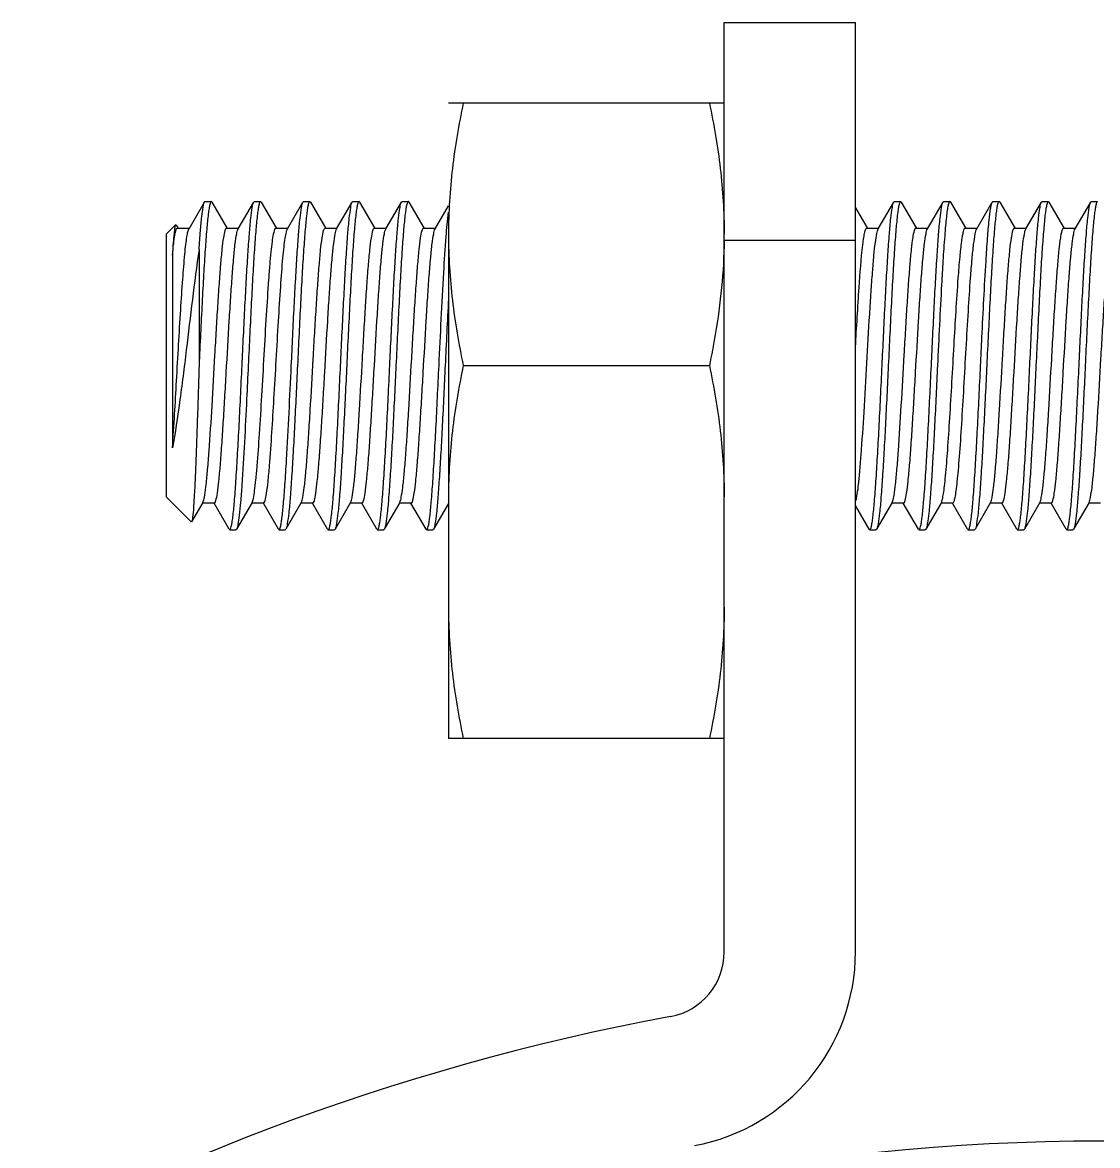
# Model space of a CAD drawing. Extents: x 4995099 to 5303443, y 4627657 to 4889583.
# Drawn here: x 5063888.1 to 5064112.5, y 4737375.1 to 4737609.4 of the extents above; entities that cross this region are included whole.
import ezdxf

# ---------------------------------------------------------------- set-up
doc = ezdxf.new("R2010")
doc.units = 0
doc.header["$LTSCALE"] = 1000
doc.header["$MEASUREMENT"] = 0
doc.layers.get('0').update_dxf_attribs({"color": 4, "linetype": 'CONTINUOUS'})

msp = doc.modelspace()

# ---------------------------------------------------------------- linework, layer by layer
at = {"linetype": 'Continuous'}
for p, q in [((5064034.55, 4737415.46), (5064034.55, 4737609.41)), ((5064034.55, 4737609.41), (5064061.94, 4737609.41)), ((5064061.94, 4737415.46), (5064061.94, 4737609.41)), ((5064034.55, 4737592.6), (5063977.02, 4737592.6)), ((5063922.88, 4737566.37), (5063926.12, 4737571.94)), ((5063926.25, 4737572.06), (5063927.54, 4737572.06)), ((5063927.67, 4737571.94), (5063927.54, 4737572.06)), ((5063927.67, 4737571.94), (5063930.8, 4737566.54)), ((5063933.15, 4737566.37), (5063936.39, 4737571.94)), ((5063936.39, 4737571.94), (5063936.52, 4737572.06)), ((5063936.52, 4737572.06), (5063937.81, 4737572.06)), ((5063937.95, 4737571.94), (5063937.81, 4737572.06)), ((5063937.95, 4737571.94), (5063941.07, 4737566.54)), ((5063943.42, 4737566.37), (5063946.66, 4737571.94)), ((5063946.66, 4737571.94), (5063946.8, 4737572.06)), ((5063946.8, 4737572.06), (5063948.08, 4737572.06)), ((5063948.22, 4737571.94), (5063948.08, 4737572.06)), ((5063948.22, 4737571.94), (5063951.35, 4737566.54)), ((5063953.69, 4737566.37), (5063956.94, 4737571.94)), ((5063956.94, 4737571.94), (5063957.07, 4737572.06)), ((5063957.07, 4737572.06), (5063958.36, 4737572.06)), ((5063958.49, 4737571.94), (5063958.36, 4737572.06)), ((5063958.49, 4737571.94), (5063961.62, 4737566.54)), ((5063963.97, 4737566.37), (5063967.21, 4737571.94)), ((5063967.21, 4737571.94), (5063967.34, 4737572.06)), ((5063967.34, 4737572.06), (5063968.63, 4737572.06)), ((5063968.76, 4737571.94), (5063971.89, 4737566.54)), ((5063974.24, 4737566.37), (5063977.02, 4737571.15)), ((5064066.7, 4737566.37), (5064069.94, 4737571.94)), ((5064069.94, 4737571.94), (5064070.07, 4737572.06)), ((5064070.07, 4737572.06), (5064071.36, 4737572.06)), ((5064071.49, 4737571.94), (5064071.36, 4737572.06)), ((5064071.49, 4737571.94), (5064074.62, 4737566.54)), ((5064076.97, 4737566.37), (5064080.21, 4737571.94)), ((5064080.21, 4737571.94), (5064080.35, 4737572.06)), ((5064080.35, 4737572.06), (5064081.63, 4737572.06)), ((5064081.77, 4737571.94), (5064084.9, 4737566.54)), ((5064087.24, 4737566.37), (5064090.48, 4737571.94)), ((5064090.48, 4737571.94), (5064090.62, 4737572.06)), ((5064090.62, 4737572.06), (5064091.91, 4737572.06)), ((5064092.04, 4737571.94), (5064091.91, 4737572.06)), ((5064092.04, 4737571.94), (5064095.17, 4737566.54)), ((5064097.52, 4737566.37), (5064100.76, 4737571.94)), ((5064100.76, 4737571.94), (5064100.89, 4737572.06)), ((5064100.89, 4737572.06), (5064102.18, 4737572.06)), ((5064102.31, 4737571.94), (5064102.18, 4737572.06)), ((5064102.31, 4737571.94), (5064105.44, 4737566.54)), ((5064107.79, 4737566.37), (5064111.03, 4737571.94)), ((5064111.03, 4737571.94), (5064111.17, 4737572.06)), ((5064111.17, 4737572.06), (5064112.45, 4737572.06)), ((5063977.02, 4737569.56), (5063977.02, 4737459.98)), ((5064061.94, 4737570.7), (5064064.35, 4737566.54)), ((5063918.12, 4737565.21), (5063920.08, 4737567.17)), ((5063920.18, 4737567.14), (5063920.08, 4737567.17)), ((5063920.18, 4737567.14), (5063920.53, 4737566.54)), ((5063920.47, 4737566.51), (5063922.96, 4737566.51)), ((5063930.74, 4737566.51), (5063933.23, 4737566.51)), ((5063941.01, 4737566.51), (5063943.5, 4737566.51)), ((5063951.29, 4737566.51), (5063953.77, 4737566.51)), ((5063961.56, 4737566.51), (5063964.05, 4737566.51)), ((5063971.83, 4737566.51), (5063974.32, 4737566.51)), ((5064064.29, 4737566.51), (5064066.78, 4737566.51)), ((5064074.56, 4737566.51), (5064077.05, 4737566.51)), ((5064084.84, 4737566.51), (5064087.32, 4737566.51)), ((5064095.11, 4737566.51), (5064097.6, 4737566.51)), ((5064105.38, 4737566.51), (5064107.87, 4737566.51)), ((5063918.12, 4737565.21), (5063918.12, 4737510.42)), ((5064034.55, 4737563.97), (5064061.94, 4737563.97)), ((5063924.97, 4737562.06), (5063924.97, 4737537.8)), ((5063919.42, 4737560.83), (5063919.42, 4737520.68)), ((5063980.1, 4737537.81), (5064031.46, 4737537.81)), ((5063918.12, 4737510.42), (5063923.34, 4737505.2)), ((5063925.76, 4737509.26), (5063923.43, 4737505.23)), ((5063928.17, 4737509.12), (5063925.68, 4737509.12)), ((5063925.76, 4737509.26), (5063925.85, 4737509.45)), ((5063931.25, 4737503.69), (5063928.11, 4737509.08)), ((5063936.04, 4737509.26), (5063932.81, 4737503.69)), ((5063938.44, 4737509.12), (5063935.96, 4737509.12)), ((5063941.53, 4737503.69), (5063938.39, 4737509.08)), ((5063946.31, 4737509.26), (5063943.08, 4737503.69)), ((5063948.72, 4737509.12), (5063946.23, 4737509.12)), ((5063951.8, 4737503.69), (5063948.66, 4737509.08)), ((5063956.58, 4737509.26), (5063953.35, 4737503.69)), ((5063958.99, 4737509.12), (5063956.5, 4737509.12)), ((5063962.07, 4737503.69), (5063958.93, 4737509.08)), ((5063966.86, 4737509.26), (5063963.63, 4737503.69)), ((5063969.26, 4737509.12), (5063966.78, 4737509.12)), ((5063972.34, 4737503.69), (5063969.2, 4737509.08)), ((5063977.02, 4737509.06), (5063973.9, 4737503.69)), ((5064064.8, 4737503.69), (5064061.94, 4737508.6)), ((5064069.59, 4737509.26), (5064066.36, 4737503.69)), ((5064071.99, 4737509.12), (5064069.51, 4737509.12)), ((5064069.59, 4737509.26), (5064069.68, 4737509.47)), ((5064075.08, 4737503.69), (5064071.93, 4737509.08)), ((5064079.86, 4737509.26), (5064076.63, 4737503.69)), ((5064082.27, 4737509.12), (5064079.78, 4737509.12)), ((5064085.35, 4737503.69), (5064082.21, 4737509.08)), ((5064090.13, 4737509.26), (5064086.9, 4737503.69)), ((5064092.54, 4737509.12), (5064090.05, 4737509.12)), ((5064095.62, 4737503.69), (5064092.48, 4737509.08)), ((5064100.41, 4737509.26), (5064097.18, 4737503.69)), ((5064102.81, 4737509.12), (5064100.33, 4737509.12)), ((5064105.89, 4737503.69), (5064102.75, 4737509.08)), ((5064110.68, 4737509.26), (5064107.45, 4737503.69)), ((5064113.09, 4737509.12), (5064110.6, 4737509.12)), ((5063923.43, 4737505.23), (5063923.34, 4737505.2)), ((5063931.25, 4737503.69), (5063931.39, 4737503.57)), ((5063931.39, 4737503.57), (5063932.67, 4737503.57)), ((5063941.53, 4737503.69), (5063941.66, 4737503.57)), ((5063941.66, 4737503.57), (5063942.95, 4737503.57)), ((5063943.08, 4737503.69), (5063942.95, 4737503.57)), ((5063951.8, 4737503.69), (5063951.93, 4737503.57)), ((5063951.93, 4737503.57), (5063953.22, 4737503.57)), ((5063953.35, 4737503.69), (5063953.22, 4737503.57)), ((5063962.07, 4737503.69), (5063962.21, 4737503.57)), ((5063962.21, 4737503.57), (5063963.49, 4737503.57)), ((5063963.63, 4737503.69), (5063963.49, 4737503.57)), ((5063972.34, 4737503.69), (5063972.48, 4737503.57)), ((5063972.48, 4737503.57), (5063973.77, 4737503.57)), ((5063973.9, 4737503.69), (5063973.77, 4737503.57)), ((5064064.8, 4737503.69), (5064064.94, 4737503.57)), ((5064064.94, 4737503.57), (5064066.22, 4737503.57)), ((5064066.36, 4737503.69), (5064066.22, 4737503.57)), ((5064075.08, 4737503.69), (5064075.21, 4737503.57)), ((5064075.21, 4737503.57), (5064076.5, 4737503.57)), ((5064076.63, 4737503.69), (5064076.5, 4737503.57)), ((5064085.35, 4737503.69), (5064085.48, 4737503.57)), ((5064085.48, 4737503.57), (5064086.77, 4737503.57)), ((5064086.9, 4737503.69), (5064086.77, 4737503.57)), ((5064095.62, 4737503.69), (5064095.76, 4737503.57)), ((5064095.76, 4737503.57), (5064097.04, 4737503.57)), ((5064097.18, 4737503.69), (5064097.04, 4737503.57)), ((5064105.89, 4737503.69), (5064106.03, 4737503.57)), ((5064106.03, 4737503.57), (5064107.32, 4737503.57)), ((5064107.45, 4737503.69), (5064107.32, 4737503.57)), ((5064034.55, 4737459.98), (5063977.02, 4737459.98))]:
    msp.add_line(p, q, dxfattribs=at)
msp.add_circle((5064113.31, 4736919.6), 456.46, dxfattribs=at)
for centre, radius, start, end in [((5066638.38, 4737413.9), 2664.93, 177.03533, 177.33486), ((5064020.85, 4737415.46), 13.7, 280.562, 0), ((5064020.85, 4737415.46), 41.09, 280.562, 0), ((5064113.31, 4736919.6), 490.71, 100.562, 180)]:
    msp.add_arc(centre, radius, start, end, dxfattribs=at)
for points, knots in [([(5063980.1, 4737592.6), (5063979.16, 4737588.09), (5063977.6, 4737579.01), (5063977.02, 4737569.8), (5063977.02, 4737565.21)], [0, 0, 0, 0, 0.500766, 1, 1, 1, 1]), ([(5064031.46, 4737592.6), (5064032.41, 4737588.09), (5064033.97, 4737579.01), (5064034.55, 4737569.8), (5064034.55, 4737565.21)], [0, 0, 0, 0, 0.500766, 1, 1, 1, 1]), ([(5063927.54, 4737572.06), (5063927.46, 4737572.06), (5063927.31, 4737571.78), (5063927.19, 4737571.32), (5063927.03, 4737570.47), (5063926.8, 4737568.78), (5063926.53, 4737565.92), (5063926.22, 4737561.72), (5063925.91, 4737556.59), (5063925.6, 4737550.74), (5063925.28, 4737544.4), (5063925.07, 4737540.03), (5063924.97, 4737537.8)], [0, 0, 0, 0, 0.006675, 0.021733, 0.045899, 0.079115, 0.171509, 0.295573, 0.446611, 0.618863, 0.80571, 1, 1, 1, 1]), ([(5063924.97, 4737562.06), (5063925.06, 4737563.34), (5063925.23, 4737565.62), (5063925.48, 4737568.59), (5063925.77, 4737570.58), (5063925.94, 4737571.64), (5063926.12, 4737571.94)], [0, 0, 0, 0, 0.387273, 0.6883, 0.894185, 1, 1, 1, 1]), ([(5063926.12, 4737571.94), (5063926.13, 4737571.97), (5063926.17, 4737572.02), (5063926.23, 4737572.06), (5063926.25, 4737572.06)], [0, 0, 0, 0, 0.600066, 1, 1, 1, 1]), ([(5063933.96, 4737537.81), (5063934.15, 4737541.96), (5063934.44, 4737548.01), (5063934.85, 4737555.74), (5063935.15, 4737560.75), (5063935.45, 4737564.95), (5063935.71, 4737568.25), (5063936.03, 4737570.44), (5063936.2, 4737571.61), (5063936.39, 4737571.94)], [0, 0, 0, 0, 0.364023, 0.530316, 0.678347, 0.803037, 0.900138, 0.966413, 1, 1, 1, 1]), ([(5063937.81, 4737572.06), (5063937.73, 4737572.06), (5063937.58, 4737571.78), (5063937.46, 4737571.32), (5063937.3, 4737570.47), (5063937.08, 4737568.79), (5063936.8, 4737565.92), (5063936.5, 4737561.72), (5063936.18, 4737556.6), (5063935.87, 4737550.75), (5063935.56, 4737544.41), (5063935.35, 4737540.04), (5063935.24, 4737537.81)], [0, 0, 0, 0, 0.006671, 0.021724, 0.045885, 0.079095, 0.17148, 0.295534, 0.446569, 0.618825, 0.805687, 1, 1, 1, 1]), ([(5063944.23, 4737537.81), (5063944.43, 4737541.96), (5063944.71, 4737548.01), (5063945.12, 4737555.74), (5063945.42, 4737560.75), (5063945.72, 4737564.95), (5063945.99, 4737568.25), (5063946.3, 4737570.44), (5063946.47, 4737571.61), (5063946.66, 4737571.94)], [0, 0, 0, 0, 0.364025, 0.530318, 0.678348, 0.803036, 0.900137, 0.966414, 1, 1, 1, 1]), ([(5063948.08, 4737572.06), (5063948.01, 4737572.06), (5063947.86, 4737571.78), (5063947.74, 4737571.32), (5063947.57, 4737570.47), (5063947.35, 4737568.79), (5063947.08, 4737565.92), (5063946.77, 4737561.72), (5063946.46, 4737556.6), (5063946.14, 4737550.75), (5063945.83, 4737544.41), (5063945.62, 4737540.04), (5063945.52, 4737537.81)], [0, 0, 0, 0, 0.006671, 0.021723, 0.045883, 0.079092, 0.171477, 0.295531, 0.446566, 0.618823, 0.805686, 1, 1, 1, 1]), ([(5063954.5, 4737537.81), (5063954.7, 4737541.96), (5063954.99, 4737548.01), (5063955.4, 4737555.74), (5063955.69, 4737560.75), (5063955.99, 4737564.95), (5063956.26, 4737568.25), (5063956.58, 4737570.44), (5063956.74, 4737571.61), (5063956.94, 4737571.94)], [0, 0, 0, 0, 0.364025, 0.530318, 0.678348, 0.803036, 0.900137, 0.966414, 1, 1, 1, 1]), ([(5063958.36, 4737572.06), (5063958.28, 4737572.06), (5063958.13, 4737571.78), (5063958.01, 4737571.32), (5063957.85, 4737570.47), (5063957.62, 4737568.79), (5063957.35, 4737565.92), (5063957.04, 4737561.72), (5063956.73, 4737556.6), (5063956.42, 4737550.75), (5063956.1, 4737544.41), (5063955.89, 4737540.04), (5063955.79, 4737537.81)], [0, 0, 0, 0, 0.00667, 0.021722, 0.045881, 0.07909, 0.171474, 0.295528, 0.446564, 0.618821, 0.805685, 1, 1, 1, 1]), ([(5063964.77, 4737537.81), (5063964.97, 4737541.96), (5063965.26, 4737548.01), (5063965.67, 4737555.74), (5063965.96, 4737560.75), (5063966.27, 4737564.95), (5063966.53, 4737568.25), (5063966.85, 4737570.44), (5063967.02, 4737571.61), (5063967.21, 4737571.94)], [0, 0, 0, 0, 0.364025, 0.530318, 0.678349, 0.803036, 0.900137, 0.966414, 1, 1, 1, 1]), ([(5063968.63, 4737572.06), (5063968.55, 4737572.06), (5063968.4, 4737571.78), (5063968.28, 4737571.32), (5063968.12, 4737570.47), (5063967.9, 4737568.79), (5063967.62, 4737565.92), (5063967.32, 4737561.72), (5063967, 4737556.6), (5063966.69, 4737550.75), (5063966.38, 4737544.41), (5063966.17, 4737540.04), (5063966.06, 4737537.81)], [0, 0, 0, 0, 0.006675, 0.021731, 0.045894, 0.079107, 0.171496, 0.295551, 0.446583, 0.618835, 0.805691, 1, 1, 1, 1]), ([(5063968.76, 4737571.94), (5063968.75, 4737571.97), (5063968.71, 4737572.02), (5063968.65, 4737572.06), (5063968.63, 4737572.06)], [0, 0, 0, 0, 0.600342, 1, 1, 1, 1]), ([(5064067.5, 4737537.81), (5064067.7, 4737541.96), (5064067.99, 4737548.01), (5064068.4, 4737555.74), (5064068.69, 4737560.75), (5064069, 4737564.95), (5064069.26, 4737568.25), (5064069.58, 4737570.44), (5064069.75, 4737571.61), (5064069.94, 4737571.94)], [0, 0, 0, 0, 0.364034, 0.530328, 0.678356, 0.803044, 0.900143, 0.966415, 1, 1, 1, 1]), ([(5064071.36, 4737572.06), (5064071.28, 4737572.06), (5064071.13, 4737571.78), (5064071.01, 4737571.31), (5064070.85, 4737570.47), (5064070.63, 4737568.78), (5064070.35, 4737565.92), (5064070.05, 4737561.72), (5064069.73, 4737556.59), (5064069.42, 4737550.75), (5064069.11, 4737544.41), (5064068.9, 4737540.04), (5064068.79, 4737537.81)], [0, 0, 0, 0, 0.006691, 0.021767, 0.045945, 0.079169, 0.17157, 0.295628, 0.44665, 0.618882, 0.805717, 1, 1, 1, 1]), ([(5064077.78, 4737537.81), (5064077.98, 4737541.96), (5064078.26, 4737548.01), (5064078.67, 4737555.74), (5064078.97, 4737560.75), (5064079.27, 4737564.95), (5064079.54, 4737568.25), (5064079.85, 4737570.44), (5064080.02, 4737571.61), (5064080.21, 4737571.94)], [0, 0, 0, 0, 0.364034, 0.530327, 0.678355, 0.803043, 0.900143, 0.966415, 1, 1, 1, 1]), ([(5064081.63, 4737572.06), (5064081.54, 4737572.06), (5064081.38, 4737571.7), (5064081.24, 4737571.13), (5064081.06, 4737570.07), (5064080.89, 4737568.67), (5064080.72, 4737566.88), (5064080.47, 4737563.83), (5064080.3, 4737561.37), (5064080.19, 4737559.62)], [0, 0, 0, 0, 0.021805, 0.073036, 0.155592, 0.268964, 0.411896, 0.582786, 1, 1, 1, 1]), ([(5064081.77, 4737571.94), (5064081.75, 4737571.97), (5064081.72, 4737572.02), (5064081.66, 4737572.06), (5064081.63, 4737572.06)], [0, 0, 0, 0, 0.600474, 1, 1, 1, 1]), ([(5064089.18, 4737559.62), (5064089.28, 4737561.22), (5064089.47, 4737564.07), (5064089.78, 4737567.77), (5064090.04, 4737570.13), (5064090.29, 4737571.39), (5064090.4, 4737571.8), (5064090.48, 4737571.94)], [0, 0, 0, 0, 0.387696, 0.690539, 0.896873, 0.961452, 1, 1, 1, 1]), ([(5064091.91, 4737572.06), (5064091.83, 4737572.06), (5064091.68, 4737571.78), (5064091.56, 4737571.32), (5064091.4, 4737570.47), (5064091.17, 4737568.79), (5064090.9, 4737565.92), (5064090.59, 4737561.72), (5064090.28, 4737556.6), (5064089.97, 4737550.75), (5064089.65, 4737544.41), (5064089.44, 4737540.04), (5064089.34, 4737537.81)], [0, 0, 0, 0, 0.006669, 0.02172, 0.045878, 0.079088, 0.171477, 0.295537, 0.446568, 0.61882, 0.805683, 1, 1, 1, 1]), ([(5064098.32, 4737537.81), (5064098.52, 4737541.96), (5064098.81, 4737548.01), (5064099.22, 4737555.74), (5064099.51, 4737560.75), (5064099.81, 4737564.95), (5064100.08, 4737568.24), (5064100.4, 4737570.44), (5064100.57, 4737571.61), (5064100.76, 4737571.94)], [0, 0, 0, 0, 0.364023, 0.530311, 0.678335, 0.803027, 0.900135, 0.966413, 1, 1, 1, 1]), ([(5064102.18, 4737572.06), (5064102.1, 4737572.06), (5064101.95, 4737571.78), (5064101.83, 4737571.32), (5064101.67, 4737570.47), (5064101.44, 4737568.79), (5064101.17, 4737565.92), (5064100.86, 4737561.72), (5064100.55, 4737556.6), (5064100.24, 4737550.75), (5064099.93, 4737544.41), (5064099.72, 4737540.04), (5064099.61, 4737537.81)], [0, 0, 0, 0, 0.00667, 0.021722, 0.045882, 0.079092, 0.171482, 0.295542, 0.446572, 0.618823, 0.805684, 1, 1, 1, 1]), ([(5064108.6, 4737537.81), (5064108.8, 4737541.96), (5064109.08, 4737548.01), (5064109.49, 4737555.74), (5064109.79, 4737560.75), (5064110.09, 4737564.95), (5064110.35, 4737568.24), (5064110.67, 4737570.44), (5064110.84, 4737571.61), (5064111.03, 4737571.94)], [0, 0, 0, 0, 0.364024, 0.530311, 0.678335, 0.803027, 0.900135, 0.966414, 1, 1, 1, 1]), ([(5064112.45, 4737572.06), (5064112.38, 4737572.06), (5064112.22, 4737571.78), (5064112.11, 4737571.32), (5064111.94, 4737570.47), (5064111.72, 4737568.79), (5064111.44, 4737565.92), (5064111.14, 4737561.72), (5064110.83, 4737556.6), (5064110.51, 4737550.75), (5064110.2, 4737544.41), (5064109.99, 4737540.04), (5064109.88, 4737537.81)], [0, 0, 0, 0, 0.006671, 0.021724, 0.045885, 0.079096, 0.171487, 0.295547, 0.446577, 0.618826, 0.805686, 1, 1, 1, 1]), ([(5063975.05, 4737537.81), (5063975.36, 4737544.29), (5063975.77, 4737553.26), (5063976.45, 4737563.92), (5063976.79, 4737568.11), (5063977.02, 4737569.8)], [0, 0, 0, 0, 0.606527, 0.840991, 1, 1, 1, 1]), ([(5063920.08, 4737567.17), (5063920.04, 4737567.13), (5063919.98, 4737566.94), (5063919.85, 4737566.36), (5063919.73, 4737565.15), (5063919.56, 4737563.22), (5063919.47, 4737561.7), (5063919.42, 4737560.83)], [0, 0, 0, 0, 0.030031, 0.087347, 0.285412, 0.591997, 1, 1, 1, 1]), ([(5063919.42, 4737560.83), (5063919.5, 4737561.65), (5063919.64, 4737563.03), (5063919.89, 4737564.89), (5063920.11, 4737565.84), (5063920.32, 4737566.51), (5063920.47, 4737566.51)], [0, 0, 0, 0, 0.420456, 0.730326, 0.922693, 1, 1, 1, 1]), ([(5063919.42, 4737520.68), (5063919.75, 4737525.32), (5063920.16, 4737532.49), (5063920.71, 4737542.07), (5063921.12, 4737549.16), (5063921.54, 4737555.46), (5063921.9, 4737560.01), (5063922.2, 4737562.93), (5063922.41, 4737564.5), (5063922.61, 4737565.6), (5063922.77, 4737566.18), (5063922.88, 4737566.37)], [0, 0, 0, 0, 0.30446, 0.46946, 0.627882, 0.768787, 0.882469, 0.926584, 0.961179, 0.985723, 1, 1, 1, 1]), ([(5063925.85, 4737509.45), (5063926.01, 4737509.87), (5063926.22, 4737511.06), (5063926.51, 4737513.28), (5063926.8, 4737516.36), (5063927.23, 4737521.82), (5063927.72, 4737529.79), (5063928.19, 4737538.23), (5063928.59, 4737545.19), (5063928.89, 4737550.15), (5063929.19, 4737554.68), (5063929.49, 4737558.62), (5063929.78, 4737561.85), (5063930.06, 4737564.22), (5063930.33, 4737565.68), (5063930.53, 4737566.32), (5063930.67, 4737566.51), (5063930.74, 4737566.51)], [0, 0, 0, 0, 0.023329, 0.062811, 0.117241, 0.184783, 0.349527, 0.534449, 0.626544, 0.714121, 0.794147, 0.863852, 0.92084, 0.963175, 0.989517, 0.99656, 1, 1, 1, 1]), ([(5063928.17, 4737509.12), (5063928.24, 4737509.12), (5063928.39, 4737509.32), (5063928.59, 4737509.98), (5063928.87, 4737511.49), (5063929.15, 4737513.94), (5063929.45, 4737517.28), (5063929.75, 4737521.35), (5063930.05, 4737526.01), (5063930.36, 4737531.09), (5063930.76, 4737538.19), (5063931.16, 4737545.23), (5063931.58, 4737551.94), (5063931.88, 4737556.34), (5063932.18, 4737560.06), (5063932.46, 4737563), (5063932.78, 4737564.99), (5063932.97, 4737566.06), (5063933.15, 4737566.37)], [0, 0, 0, 0, 0.003516, 0.010771, 0.037949, 0.081609, 0.140308, 0.211978, 0.294061, 0.383613, 0.477416, 0.664254, 0.750572, 0.827952, 0.893624, 0.945254, 0.981055, 1, 1, 1, 1]), ([(5063937.11, 4737516.89), (5063937.29, 4737519.12), (5063937.64, 4737524.01), (5063938.1, 4737531.73), (5063938.57, 4737539.99), (5063939.03, 4737548.06), (5063939.44, 4737554.34), (5063939.77, 4737558.73), (5063940.01, 4737561.38), (5063940.24, 4737563.47), (5063940.48, 4737565.09), (5063940.67, 4737565.93), (5063940.88, 4737566.51), (5063941.01, 4737566.51)], [0, 0, 0, 0, 0.134735, 0.294625, 0.465613, 0.632623, 0.780938, 0.843915, 0.897532, 0.94062, 0.972276, 0.991945, 1, 1, 1, 1]), ([(5063939.68, 4737516.89), (5063940.06, 4737521.54), (5063940.5, 4737528.92), (5063941.08, 4737538.98), (5063941.53, 4737546.8), (5063941.97, 4737553.9), (5063942.36, 4737559.09), (5063942.69, 4737562.44), (5063942.91, 4737564.24), (5063943.14, 4737565.5), (5063943.3, 4737566.16), (5063943.42, 4737566.37)], [0, 0, 0, 0, 0.282028, 0.446286, 0.60859, 0.75578, 0.875942, 0.92276, 0.959436, 0.985284, 1, 1, 1, 1]), ([(5063946.31, 4737509.26), (5063946.49, 4737509.57), (5063946.68, 4737510.63), (5063946.99, 4737512.64), (5063947.28, 4737515.57), (5063947.58, 4737519.3), (5063947.88, 4737523.69), (5063948.3, 4737530.41), (5063948.7, 4737537.44), (5063949.1, 4737544.54), (5063949.41, 4737549.62), (5063949.71, 4737554.28), (5063950.01, 4737558.35), (5063950.31, 4737561.68), (5063950.59, 4737564.13), (5063950.87, 4737565.65), (5063951.07, 4737566.31), (5063951.22, 4737566.51), (5063951.29, 4737566.51)], [0, 0, 0, 0, 0.018976, 0.054803, 0.106453, 0.172139, 0.249526, 0.335845, 0.52267, 0.61646, 0.705998, 0.788066, 0.859722, 0.918408, 0.962058, 0.98923, 0.996486, 1, 1, 1, 1]), ([(5063948.72, 4737509.12), (5063948.79, 4737509.12), (5063948.94, 4737509.32), (5063949.14, 4737509.98), (5063949.41, 4737511.49), (5063949.69, 4737513.94), (5063949.99, 4737517.28), (5063950.29, 4737521.35), (5063950.6, 4737526.01), (5063950.9, 4737531.09), (5063951.31, 4737538.19), (5063951.71, 4737545.23), (5063952.12, 4737551.94), (5063952.42, 4737556.34), (5063952.73, 4737560.06), (5063953.01, 4737563), (5063953.32, 4737564.99), (5063953.51, 4737566.06), (5063953.69, 4737566.37)], [0, 0, 0, 0, 0.003515, 0.010772, 0.03795, 0.08161, 0.140308, 0.211979, 0.294061, 0.383612, 0.477415, 0.664252, 0.75057, 0.827951, 0.893623, 0.945254, 0.981055, 1, 1, 1, 1]), ([(5063956.58, 4737509.26), (5063956.77, 4737509.57), (5063956.96, 4737510.63), (5063957.27, 4737512.64), (5063957.55, 4737515.57), (5063957.85, 4737519.3), (5063958.15, 4737523.69), (5063958.57, 4737530.41), (5063958.97, 4737537.44), (5063959.38, 4737544.54), (5063959.68, 4737549.62), (5063959.98, 4737554.28), (5063960.28, 4737558.35), (5063960.59, 4737561.68), (5063960.87, 4737564.13), (5063961.14, 4737565.65), (5063961.34, 4737566.31), (5063961.49, 4737566.51), (5063961.56, 4737566.51)], [0, 0, 0, 0, 0.018976, 0.054803, 0.106454, 0.172139, 0.249526, 0.335844, 0.522668, 0.616459, 0.705997, 0.788065, 0.859722, 0.918409, 0.962059, 0.989231, 0.996484, 1, 1, 1, 1]), ([(5063958.99, 4737509.12), (5063959.06, 4737509.12), (5063959.21, 4737509.32), (5063959.41, 4737509.98), (5063959.68, 4737511.49), (5063959.96, 4737513.94), (5063960.27, 4737517.28), (5063960.57, 4737521.35), (5063960.87, 4737526.01), (5063961.18, 4737531.09), (5063961.58, 4737538.19), (5063961.98, 4737545.23), (5063962.4, 4737551.94), (5063962.7, 4737556.34), (5063963, 4737560.06), (5063963.28, 4737563), (5063963.59, 4737564.99), (5063963.78, 4737566.06), (5063963.97, 4737566.37)], [0, 0, 0, 0, 0.003517, 0.010771, 0.037949, 0.081609, 0.140308, 0.211978, 0.294062, 0.383613, 0.477416, 0.664254, 0.750571, 0.827951, 0.893624, 0.945254, 0.981055, 1, 1, 1, 1]), ([(5063966.86, 4737509.26), (5063967.04, 4737509.57), (5063967.23, 4737510.63), (5063967.54, 4737512.64), (5063967.82, 4737515.57), (5063968.13, 4737519.3), (5063968.43, 4737523.69), (5063968.85, 4737530.41), (5063969.24, 4737537.44), (5063969.65, 4737544.54), (5063969.95, 4737549.62), (5063970.26, 4737554.28), (5063970.56, 4737558.35), (5063970.86, 4737561.68), (5063971.14, 4737564.13), (5063971.41, 4737565.65), (5063971.61, 4737566.31), (5063971.76, 4737566.51), (5063971.83, 4737566.51)], [0, 0, 0, 0, 0.018976, 0.054803, 0.106453, 0.172139, 0.249527, 0.335846, 0.52267, 0.61646, 0.705997, 0.788065, 0.859721, 0.918408, 0.962058, 0.98923, 0.996486, 1, 1, 1, 1]), ([(5063969.26, 4737509.12), (5063969.33, 4737509.12), (5063969.48, 4737509.32), (5063969.68, 4737509.98), (5063969.96, 4737511.49), (5063970.24, 4737513.94), (5063970.54, 4737517.28), (5063970.84, 4737521.35), (5063971.14, 4737526.01), (5063971.45, 4737531.09), (5063971.86, 4737538.19), (5063972.25, 4737545.23), (5063972.67, 4737551.94), (5063972.97, 4737556.34), (5063973.28, 4737560.06), (5063973.56, 4737563), (5063973.87, 4737564.99), (5063974.06, 4737566.06), (5063974.24, 4737566.37)], [0, 0, 0, 0, 0.003515, 0.010772, 0.03795, 0.08161, 0.140308, 0.211978, 0.294061, 0.383612, 0.477415, 0.664253, 0.750571, 0.827951, 0.893624, 0.945254, 0.981055, 1, 1, 1, 1]), ([(5064061.94, 4737509.38), (5064062.1, 4737509.75), (5064062.3, 4737510.84), (5064062.59, 4737512.88), (5064062.86, 4737515.75), (5064063.28, 4737520.91), (5064063.76, 4737528.53), (5064064.32, 4737538.32), (5064064.79, 4737546.67), (5064065.2, 4737552.98), (5064065.48, 4737557.07), (5064065.78, 4737560.52), (5064066.04, 4737563.24), (5064066.34, 4737565.09), (5064066.53, 4737566.08), (5064066.7, 4737566.37)], [0, 0, 0, 0, 0.02104, 0.057496, 0.108353, 0.171995, 0.329001, 0.508126, 0.686035, 0.767202, 0.83956, 0.900746, 0.948777, 0.982144, 1, 1, 1, 1]), ([(5064063.48, 4737563.04), (5064063.54, 4737563.54), (5064063.65, 4737564.4), (5064063.85, 4737565.52), (5064064, 4737566.13), (5064064.19, 4737566.51), (5064064.29, 4737566.51)], [0, 0, 0, 0, 0.419149, 0.725719, 0.916884, 1, 1, 1, 1]), ([(5064069.68, 4737509.47), (5064069.84, 4737509.89), (5064070.05, 4737511.09), (5064070.34, 4737513.33), (5064070.63, 4737516.41), (5064071.05, 4737521.89), (5064071.54, 4737529.85), (5064072.02, 4737538.28), (5064072.42, 4737545.24), (5064072.72, 4737550.19), (5064073.02, 4737554.71), (5064073.31, 4737558.64), (5064073.61, 4737561.86), (5064073.88, 4737564.22), (5064074.15, 4737565.68), (5064074.35, 4737566.32), (5064074.5, 4737566.51), (5064074.56, 4737566.51)], [0, 0, 0, 0, 0.023633, 0.063368, 0.11799, 0.185658, 0.350471, 0.535259, 0.627237, 0.714679, 0.794564, 0.864136, 0.921007, 0.963252, 0.989537, 0.996564, 1, 1, 1, 1]), ([(5064071.99, 4737509.12), (5064072.06, 4737509.12), (5064072.21, 4737509.32), (5064072.41, 4737509.98), (5064072.69, 4737511.49), (5064072.97, 4737513.94), (5064073.27, 4737517.28), (5064073.57, 4737521.35), (5064073.87, 4737526.01), (5064074.18, 4737531.09), (5064074.59, 4737538.19), (5064074.98, 4737545.23), (5064075.4, 4737551.94), (5064075.7, 4737556.34), (5064076.01, 4737560.06), (5064076.29, 4737563), (5064076.6, 4737564.99), (5064076.79, 4737566.06), (5064076.97, 4737566.37)], [0, 0, 0, 0, 0.003516, 0.010771, 0.037949, 0.081609, 0.140308, 0.211978, 0.294061, 0.383613, 0.477416, 0.664254, 0.750572, 0.827952, 0.893624, 0.945254, 0.981055, 1, 1, 1, 1]), ([(5064083.4, 4737556.09), (5064083.5, 4737557.55), (5064083.71, 4737560.11), (5064084.01, 4737563.08), (5064084.26, 4737564.85), (5064084.45, 4737565.73), (5064084.58, 4737566.22), (5064084.75, 4737566.51), (5064084.84, 4737566.51)], [0, 0, 0, 0, 0.415728, 0.728657, 0.841879, 0.924583, 0.976407, 1, 1, 1, 1]), ([(5064085.96, 4737556.09), (5064086.06, 4737557.41), (5064086.25, 4737559.76), (5064086.54, 4737562.84), (5064086.86, 4737564.93), (5064087.05, 4737566.04), (5064087.24, 4737566.37)], [0, 0, 0, 0, 0.381837, 0.682377, 0.890569, 1, 1, 1, 1]), ([(5064090.13, 4737509.26), (5064090.32, 4737509.57), (5064090.51, 4737510.63), (5064090.82, 4737512.64), (5064091.1, 4737515.57), (5064091.4, 4737519.3), (5064091.7, 4737523.69), (5064092.12, 4737530.41), (5064092.52, 4737537.44), (5064092.92, 4737544.54), (5064093.23, 4737549.62), (5064093.53, 4737554.28), (5064093.83, 4737558.35), (5064094.14, 4737561.68), (5064094.42, 4737564.13), (5064094.69, 4737565.65), (5064094.89, 4737566.31), (5064095.04, 4737566.51), (5064095.11, 4737566.51)], [0, 0, 0, 0, 0.018976, 0.054803, 0.106453, 0.172139, 0.249526, 0.335844, 0.522668, 0.616459, 0.705997, 0.788065, 0.859722, 0.918409, 0.962059, 0.989231, 0.996484, 1, 1, 1, 1]), ([(5064092.54, 4737509.12), (5064092.61, 4737509.12), (5064092.76, 4737509.32), (5064092.96, 4737509.98), (5064093.23, 4737511.49), (5064093.51, 4737513.94), (5064093.82, 4737517.28), (5064094.12, 4737521.35), (5064094.42, 4737526.01), (5064094.72, 4737531.09), (5064095.13, 4737538.19), (5064095.53, 4737545.23), (5064095.95, 4737551.94), (5064096.25, 4737556.34), (5064096.55, 4737560.06), (5064096.83, 4737563), (5064097.14, 4737564.99), (5064097.33, 4737566.06), (5064097.52, 4737566.37)], [0, 0, 0, 0, 0.003517, 0.010771, 0.037949, 0.081609, 0.140308, 0.211978, 0.294062, 0.383613, 0.477416, 0.664254, 0.750571, 0.827951, 0.893624, 0.945254, 0.981055, 1, 1, 1, 1]), ([(5064100.41, 4737509.26), (5064100.59, 4737509.57), (5064100.78, 4737510.63), (5064101.09, 4737512.64), (5064101.37, 4737515.57), (5064101.68, 4737519.3), (5064101.98, 4737523.69), (5064102.39, 4737530.41), (5064102.79, 4737537.44), (5064103.2, 4737544.54), (5064103.5, 4737549.62), (5064103.81, 4737554.28), (5064104.11, 4737558.35), (5064104.41, 4737561.68), (5064104.69, 4737564.13), (5064104.96, 4737565.65), (5064105.16, 4737566.31), (5064105.31, 4737566.51), (5064105.38, 4737566.51)], [0, 0, 0, 0, 0.018976, 0.054803, 0.106454, 0.17214, 0.249527, 0.335846, 0.52267, 0.61646, 0.705997, 0.788065, 0.859721, 0.918408, 0.962058, 0.98923, 0.996486, 1, 1, 1, 1]), ([(5064102.81, 4737509.12), (5064102.88, 4737509.12), (5064103.03, 4737509.32), (5064103.23, 4737509.98), (5064103.51, 4737511.49), (5064103.79, 4737513.94), (5064104.09, 4737517.28), (5064104.39, 4737521.35), (5064104.69, 4737526.01), (5064105, 4737531.09), (5064105.4, 4737538.19), (5064105.8, 4737545.23), (5064106.22, 4737551.94), (5064106.52, 4737556.34), (5064106.82, 4737560.06), (5064107.11, 4737563), (5064107.42, 4737564.99), (5064107.61, 4737566.06), (5064107.79, 4737566.37)], [0, 0, 0, 0, 0.003515, 0.010772, 0.03795, 0.08161, 0.140308, 0.211978, 0.294061, 0.383612, 0.477415, 0.664253, 0.750571, 0.827951, 0.893624, 0.945254, 0.981055, 1, 1, 1, 1]), ([(5064110.68, 4737509.26), (5064110.86, 4737509.57), (5064111.05, 4737510.63), (5064111.36, 4737512.64), (5064111.64, 4737515.57), (5064111.95, 4737519.3), (5064112.25, 4737523.69), (5064112.67, 4737530.41), (5064113.06, 4737537.44), (5064113.47, 4737544.54), (5064113.78, 4737549.62), (5064114.08, 4737554.28), (5064114.38, 4737558.35), (5064114.68, 4737561.68), (5064114.96, 4737564.13), (5064115.23, 4737565.65), (5064115.44, 4737566.31), (5064115.59, 4737566.51), (5064115.65, 4737566.51)], [0, 0, 0, 0, 0.018976, 0.054803, 0.106453, 0.172139, 0.249526, 0.335844, 0.522668, 0.616459, 0.705997, 0.788066, 0.859722, 0.918409, 0.962059, 0.989231, 0.996484, 1, 1, 1, 1]), ([(5063977.02, 4737565.21), (5063977.02, 4737560.61), (5063977.6, 4737551.4), (5063979.16, 4737542.32), (5063980.1, 4737537.81)], [0, 0, 0, 0, 0.499234, 1, 1, 1, 1]), ([(5064034.54, 4737563.97), (5064034.47, 4737557.39), (5064033.57, 4737548.6), (5064031.92, 4737539.97), (5064031.46, 4737537.81)], [0, 0, 0, 0, 0.749247, 1, 1, 1, 1]), ([(5063924.97, 4737562.06), (5063923.96, 4737555.08), (5063922.75, 4737544.4), (5063921.01, 4737530.6), (5063920.01, 4737523.8), (5063919.42, 4737520.68)], [0, 0, 0, 0, 0.506249, 0.772205, 1, 1, 1, 1]), ([(5064061.94, 4737541.68), (5064062.18, 4737545.83), (5064062.61, 4737552.95), (5064063.12, 4737560.08), (5064063.48, 4737563.04)], [0, 0, 0, 0, 0.5822, 1, 1, 1, 1]), ([(5064080.19, 4737559.62), (5064080.09, 4737558), (5064079.68, 4737550.73), (5064079.33, 4737543.46), (5064079.06, 4737537.81)], [0, 0, 0, 0, 0.222854, 1, 1, 1, 1]), ([(5064088.05, 4737537.81), (5064088.14, 4737539.77), (5064088.49, 4737547.04), (5064088.85, 4737554.31), (5064089.18, 4737559.62)], [0, 0, 0, 0, 0.269629, 1, 1, 1, 1]), ([(5064079.86, 4737509.26), (5064079.97, 4737509.45), (5064080.13, 4737510.06), (5064080.34, 4737511.2), (5064080.55, 4737512.83), (5064080.86, 4737515.88), (5064081.23, 4737520.61), (5064081.65, 4737527.14), (5064082.08, 4737534.44), (5064082.63, 4737544.18), (5064083.05, 4737551.43), (5064083.4, 4737556.09)], [0, 0, 0, 0, 0.014411, 0.03932, 0.074484, 0.119335, 0.234772, 0.377376, 0.53685, 0.701654, 1, 1, 1, 1]), ([(5064082.27, 4737509.12), (5064082.39, 4737509.12), (5064082.59, 4737509.63), (5064082.77, 4737510.39), (5064083, 4737511.84), (5064083.21, 4737513.73), (5064083.44, 4737516.13), (5064083.76, 4737520.13), (5064084.15, 4737525.91), (5064084.59, 4737533.43), (5064085.03, 4737541.3), (5064085.48, 4737548.89), (5064085.79, 4737553.79), (5064085.96, 4737556.09)], [0, 0, 0, 0, 0.00779, 0.0265, 0.0566, 0.097641, 0.148856, 0.209253, 0.352681, 0.516622, 0.688119, 0.853597, 1, 1, 1, 1]), ([(5063924.97, 4737537.8), (5063924.85, 4737533.78), (5063924.67, 4737527.92), (5063924.41, 4737520.45), (5063924.22, 4737515.65), (5063924.04, 4737511.64), (5063923.85, 4737508.57), (5063923.71, 4737506.63), (5063923.55, 4737505.64), (5063923.49, 4737505.33), (5063923.43, 4737505.23)], [0, 0, 0, 0, 0.370357, 0.538445, 0.687344, 0.811856, 0.907558, 0.970977, 0.989835, 1, 1, 1, 1]), ([(5063931.39, 4737503.57), (5063931.46, 4737503.57), (5063931.61, 4737503.85), (5063931.73, 4737504.31), (5063931.9, 4737505.15), (5063932.12, 4737506.84), (5063932.4, 4737509.7), (5063932.7, 4737513.9), (5063933.01, 4737519.03), (5063933.33, 4737524.87), (5063933.64, 4737531.22), (5063933.85, 4737535.59), (5063933.96, 4737537.81)], [0, 0, 0, 0, 0.006671, 0.021724, 0.045884, 0.079096, 0.17149, 0.295552, 0.446588, 0.618834, 0.805687, 1, 1, 1, 1]), ([(5063935.24, 4737537.81), (5063935.13, 4737535.5), (5063934.73, 4737527.17), (5063934.32, 4737518.85), (5063933.91, 4737512.84)], [0, 0, 0, 0, 0.278134, 1, 1, 1, 1]), ([(5063942.89, 4737512.84), (5063943.02, 4737514.6), (5063943.53, 4737522.92), (5063943.92, 4737531.25), (5063944.23, 4737537.81)], [0, 0, 0, 0, 0.211307, 1, 1, 1, 1]), ([(5063945.52, 4737537.81), (5063945.32, 4737533.66), (5063945.03, 4737527.62), (5063944.62, 4737519.89), (5063944.33, 4737514.88), (5063944.02, 4737510.68), (5063943.76, 4737507.38), (5063943.44, 4737505.18), (5063943.27, 4737504.02), (5063943.08, 4737503.69)], [0, 0, 0, 0, 0.363953, 0.530215, 0.678233, 0.802927, 0.900053, 0.966366, 1, 1, 1, 1]), ([(5063951.93, 4737503.57), (5063952.01, 4737503.57), (5063952.16, 4737503.85), (5063952.28, 4737504.31), (5063952.44, 4737505.15), (5063952.67, 4737506.84), (5063952.94, 4737509.7), (5063953.25, 4737513.9), (5063953.56, 4737519.03), (5063953.87, 4737524.87), (5063954.19, 4737531.22), (5063954.4, 4737535.59), (5063954.5, 4737537.81)], [0, 0, 0, 0, 0.006668, 0.021718, 0.045876, 0.079086, 0.171476, 0.295536, 0.446573, 0.618823, 0.805681, 1, 1, 1, 1]), ([(5063955.79, 4737537.81), (5063955.59, 4737533.66), (5063955.3, 4737527.62), (5063954.89, 4737519.89), (5063954.6, 4737514.88), (5063954.3, 4737510.68), (5063954.03, 4737507.38), (5063953.71, 4737505.18), (5063953.55, 4737504.02), (5063953.35, 4737503.69)], [0, 0, 0, 0, 0.363954, 0.530216, 0.678234, 0.802928, 0.900053, 0.966366, 1, 1, 1, 1]), ([(5063962.21, 4737503.57), (5063962.28, 4737503.57), (5063962.43, 4737503.85), (5063962.55, 4737504.31), (5063962.72, 4737505.15), (5063962.94, 4737506.84), (5063963.21, 4737509.7), (5063963.52, 4737513.9), (5063963.83, 4737519.03), (5063964.15, 4737524.87), (5063964.46, 4737531.22), (5063964.67, 4737535.59), (5063964.77, 4737537.81)], [0, 0, 0, 0, 0.006668, 0.021718, 0.045876, 0.079086, 0.171475, 0.295535, 0.446572, 0.618822, 0.80568, 1, 1, 1, 1]), ([(5063966.06, 4737537.81), (5063965.86, 4737533.66), (5063965.58, 4737527.62), (5063965.17, 4737519.89), (5063964.87, 4737514.88), (5063964.57, 4737510.68), (5063964.3, 4737507.38), (5063963.99, 4737505.18), (5063963.82, 4737504.02), (5063963.63, 4737503.69)], [0, 0, 0, 0, 0.363954, 0.530216, 0.678234, 0.802928, 0.900053, 0.966366, 1, 1, 1, 1]), ([(5063972.48, 4737503.57), (5063972.56, 4737503.57), (5063972.71, 4737503.85), (5063972.83, 4737504.31), (5063972.99, 4737505.15), (5063973.21, 4737506.84), (5063973.49, 4737509.7), (5063973.79, 4737513.9), (5063974.1, 4737519.03), (5063974.42, 4737524.87), (5063974.73, 4737531.22), (5063974.94, 4737535.59), (5063975.05, 4737537.81)], [0, 0, 0, 0, 0.006668, 0.021718, 0.045876, 0.079085, 0.171474, 0.295534, 0.446571, 0.618822, 0.80568, 1, 1, 1, 1]), ([(5063976.33, 4737537.81), (5063976.14, 4737533.66), (5063975.85, 4737527.62), (5063975.44, 4737519.89), (5063975.14, 4737514.88), (5063974.84, 4737510.68), (5063974.58, 4737507.38), (5063974.26, 4737505.18), (5063974.09, 4737504.02), (5063973.9, 4737503.69)], [0, 0, 0, 0, 0.363963, 0.530234, 0.678252, 0.80294, 0.900059, 0.966367, 1, 1, 1, 1]), ([(5063980.1, 4737537.81), (5063979.16, 4737533.3), (5063977.6, 4737524.22), (5063977.02, 4737515.01), (5063977.02, 4737510.42)], [0, 0, 0, 0, 0.500766, 1, 1, 1, 1]), ([(5064031.46, 4737537.81), (5064032.41, 4737533.3), (5064033.97, 4737524.22), (5064034.55, 4737515.01), (5064034.55, 4737510.42)], [0, 0, 0, 0, 0.500766, 1, 1, 1, 1]), ([(5064064.94, 4737503.57), (5064065.01, 4737503.57), (5064065.16, 4737503.85), (5064065.28, 4737504.31), (5064065.45, 4737505.15), (5064065.67, 4737506.84), (5064065.94, 4737509.7), (5064066.25, 4737513.91), (5064066.56, 4737519.03), (5064066.88, 4737524.88), (5064067.19, 4737531.22), (5064067.4, 4737535.59), (5064067.5, 4737537.81)], [0, 0, 0, 0, 0.006678, 0.02174, 0.045907, 0.079122, 0.171514, 0.295572, 0.446605, 0.618852, 0.805699, 1, 1, 1, 1]), ([(5064068.79, 4737537.81), (5064068.59, 4737533.66), (5064068.31, 4737527.62), (5064067.9, 4737519.89), (5064067.6, 4737514.88), (5064067.3, 4737510.68), (5064067.03, 4737507.38), (5064066.72, 4737505.18), (5064066.55, 4737504.02), (5064066.36, 4737503.69)], [0, 0, 0, 0, 0.363957, 0.530228, 0.678248, 0.802941, 0.900059, 0.966367, 1, 1, 1, 1]), ([(5064075.21, 4737503.57), (5064075.29, 4737503.57), (5064075.44, 4737503.85), (5064075.56, 4737504.31), (5064075.72, 4737505.15), (5064075.94, 4737506.84), (5064076.22, 4737509.7), (5064076.52, 4737513.91), (5064076.84, 4737519.03), (5064077.15, 4737524.88), (5064077.46, 4737531.22), (5064077.67, 4737535.59), (5064077.78, 4737537.81)], [0, 0, 0, 0, 0.006679, 0.021741, 0.045909, 0.079125, 0.171517, 0.295575, 0.446608, 0.618855, 0.8057, 1, 1, 1, 1]), ([(5064079.06, 4737537.81), (5064078.87, 4737533.66), (5064078.58, 4737527.62), (5064078.17, 4737519.89), (5064077.88, 4737514.88), (5064077.57, 4737510.68), (5064077.31, 4737507.38), (5064076.99, 4737505.18), (5064076.82, 4737504.02), (5064076.63, 4737503.69)], [0, 0, 0, 0, 0.363957, 0.530228, 0.678248, 0.802941, 0.900059, 0.966367, 1, 1, 1, 1]), ([(5064085.48, 4737503.57), (5064085.56, 4737503.57), (5064085.71, 4737503.85), (5064085.83, 4737504.31), (5064085.99, 4737505.15), (5064086.22, 4737506.84), (5064086.49, 4737509.7), (5064086.8, 4737513.91), (5064087.11, 4737519.03), (5064087.42, 4737524.88), (5064087.74, 4737531.22), (5064087.94, 4737535.59), (5064088.05, 4737537.81)], [0, 0, 0, 0, 0.006679, 0.021742, 0.045911, 0.079127, 0.17152, 0.295578, 0.446611, 0.618857, 0.805701, 1, 1, 1, 1]), ([(5064089.34, 4737537.81), (5064089.14, 4737533.66), (5064088.85, 4737527.62), (5064088.44, 4737519.89), (5064088.15, 4737514.88), (5064087.85, 4737510.68), (5064087.58, 4737507.38), (5064087.26, 4737505.18), (5064087.1, 4737504.02), (5064086.9, 4737503.69)], [0, 0, 0, 0, 0.363957, 0.530226, 0.678247, 0.802941, 0.90006, 0.966367, 1, 1, 1, 1]), ([(5064095.76, 4737503.57), (5064095.83, 4737503.57), (5064095.98, 4737503.85), (5064096.1, 4737504.31), (5064096.27, 4737505.15), (5064096.49, 4737506.84), (5064096.76, 4737509.71), (5064097.07, 4737513.91), (5064097.38, 4737519.03), (5064097.69, 4737524.88), (5064098.01, 4737531.22), (5064098.22, 4737535.59), (5064098.32, 4737537.81)], [0, 0, 0, 0, 0.006683, 0.02175, 0.045922, 0.079141, 0.171538, 0.295598, 0.446629, 0.61887, 0.805706, 1, 1, 1, 1]), ([(5064099.61, 4737537.81), (5064099.41, 4737533.66), (5064099.13, 4737527.62), (5064098.71, 4737519.89), (5064098.42, 4737514.88), (5064098.12, 4737510.68), (5064097.85, 4737507.38), (5064097.54, 4737505.18), (5064097.37, 4737504.02), (5064097.18, 4737503.69)], [0, 0, 0, 0, 0.363957, 0.530226, 0.678247, 0.802941, 0.90006, 0.966367, 1, 1, 1, 1]), ([(5064106.03, 4737503.57), (5064106.11, 4737503.57), (5064106.26, 4737503.85), (5064106.38, 4737504.31), (5064106.54, 4737505.15), (5064106.76, 4737506.84), (5064107.04, 4737509.71), (5064107.34, 4737513.91), (5064107.65, 4737519.03), (5064107.97, 4737524.88), (5064108.28, 4737531.22), (5064108.49, 4737535.59), (5064108.6, 4737537.81)], [0, 0, 0, 0, 0.006684, 0.021752, 0.045924, 0.079143, 0.171541, 0.295601, 0.446632, 0.618872, 0.805707, 1, 1, 1, 1]), ([(5064109.88, 4737537.81), (5064109.69, 4737533.66), (5064109.4, 4737527.62), (5064108.99, 4737519.89), (5064108.69, 4737514.88), (5064108.39, 4737510.68), (5064108.13, 4737507.38), (5064107.81, 4737505.18), (5064107.64, 4737504.02), (5064107.45, 4737503.69)], [0, 0, 0, 0, 0.363957, 0.530226, 0.678246, 0.80294, 0.90006, 0.966367, 1, 1, 1, 1]), ([(5063936.04, 4737509.26), (5063936.19, 4737509.51), (5063936.36, 4737510.34), (5063936.62, 4737511.9), (5063936.87, 4737514.18), (5063937.03, 4737515.91), (5063937.11, 4737516.89)], [0, 0, 0, 0, 0.114396, 0.322354, 0.620115, 1, 1, 1, 1]), ([(5063938.44, 4737509.12), (5063938.51, 4737509.12), (5063938.66, 4737509.31), (5063938.86, 4737509.96), (5063939.13, 4737511.45), (5063939.41, 4737513.86), (5063939.59, 4737515.79), (5063939.68, 4737516.89)], [0, 0, 0, 0, 0.02517, 0.076888, 0.270466, 0.581536, 1, 1, 1, 1]), ([(5063933.91, 4737512.84), (5063933.82, 4737511.66), (5063933.66, 4737509.55), (5063933.42, 4737506.8), (5063933.14, 4737504.95), (5063932.97, 4737503.97), (5063932.81, 4737503.69)], [0, 0, 0, 0, 0.386706, 0.687054, 0.892925, 1, 1, 1, 1]), ([(5063941.66, 4737503.57), (5063941.73, 4737503.57), (5063941.88, 4737503.82), (5063941.99, 4737504.25), (5063942.15, 4737505.03), (5063942.37, 4737506.59), (5063942.63, 4737509.24), (5063942.8, 4737511.53), (5063942.89, 4737512.84)], [0, 0, 0, 0, 0.022932, 0.073811, 0.155357, 0.267403, 0.579563, 1, 1, 1, 1]), ([(5063932.81, 4737503.69), (5063932.79, 4737503.65), (5063932.76, 4737503.6), (5063932.7, 4737503.57), (5063932.67, 4737503.57)], [0, 0, 0, 0, 0.600595, 1, 1, 1, 1]), ([(5063977.02, 4737487.37), (5063977.02, 4737482.78), (5063977.6, 4737473.57), (5063979.16, 4737464.49), (5063980.1, 4737459.98)], [0, 0, 0, 0, 0.499234, 1, 1, 1, 1]), ([(5064034.55, 4737487.37), (5064034.55, 4737482.78), (5064033.97, 4737473.57), (5064032.41, 4737464.49), (5064031.46, 4737459.98)], [0, 0, 0, 0, 0.499234, 1, 1, 1, 1])]:
    msp.add_open_spline(points, degree=3, knots=knots, dxfattribs=at)

doc.saveas('drawing.dxf')
